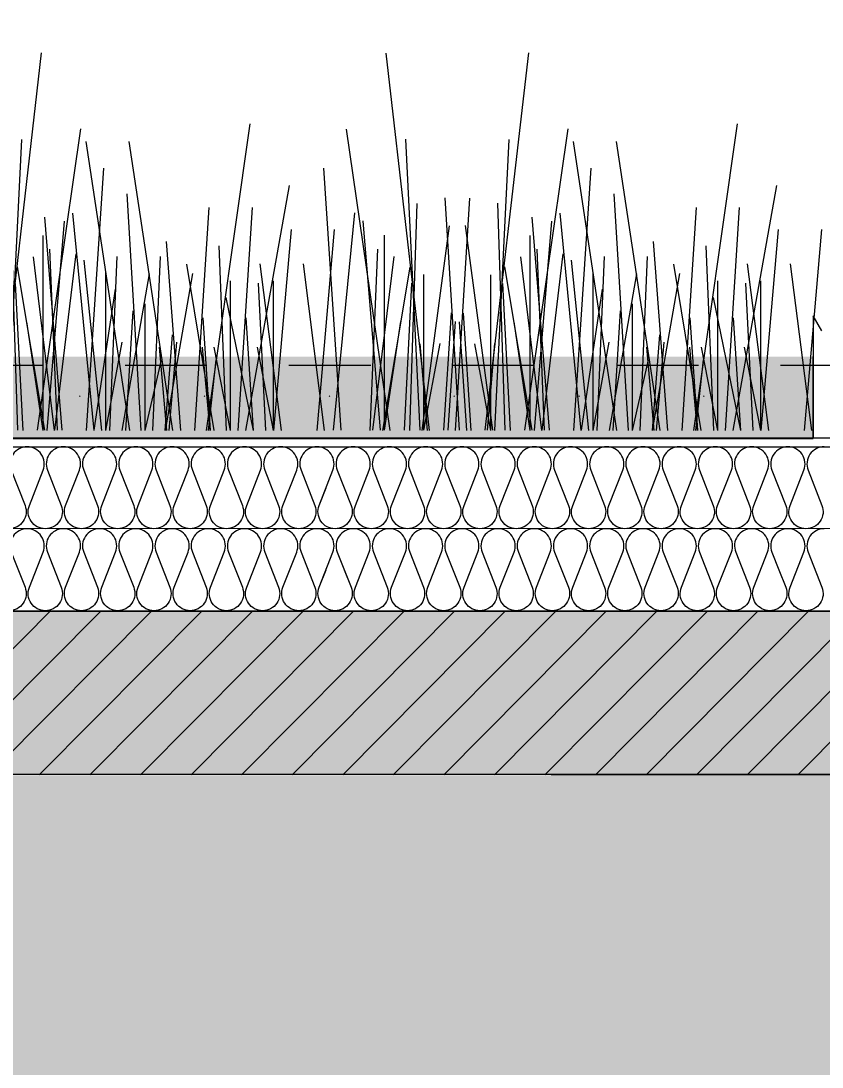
# Model space of a CAD drawing. Header units: metres. Extents: x 1838950 to 1842843, y 5171318 to 5174224.
# Drawn here: x 1840983.879 to 1840984.857, y 5171431.525 to 5171432.802 of the extents above; entities that cross this region are included whole.
import ezdxf

# ---------------------------------------------------------------- set-up
doc = ezdxf.new("R2010")
doc.units = ezdxf.units.M
doc.header["$LTSCALE"] = 0.0254
doc.header["$PDMODE"] = 1
doc.header["$PDSIZE"] = -2
doc.linetypes.add('CACHE', pattern=[0.375, 0.25, -0.125])
doc.layers.get('0').update_dxf_attribs({"lineweight": 18})
doc.layers.get('DEFPOINTS').update_dxf_attribs({"lineweight": 18})
doc.layers.add('01_hach', color=1, linetype='CACHE', lineweight=18, true_color=0xff0000)
for name, color, linetype, lineweight in [('01_murs_coup', 7, 'Continuous', 18), ('B BATI-GO-coupÈ_Hatch', 7, 'Continuous', 5), ('B BATI-GO-coupé', 7, 'Continuous', 35), ('B BATI-isolation', 7, 'Continuous', 5), ('B GÈnÈral_Hatch', 7, 'Continuous', 5), ('B Général', 7, 'Continuous', 5), ('C ANNOTATIONS-cotation', 7, 'Continuous', 5), ('Général', 7, 'Continuous', 5)]:
    doc.layers.add(name, color=color, linetype=linetype, lineweight=lineweight)
doc.styles.add('Arial', font='arial.ttf')
doc.dimstyles.new('100é', dxfattribs={"dimtxt": 302.065972222221, "dimasz": 0.0001240234375, "dimexe": 0, "dimexo": 2.499999999999999e-06, "dimgap": 1e-07, "dimtad": 1, "dimzin": 3, "dimtxsty": 'Arial', "dimblk": 'VW_FILLEDARROW-2', "dimblk1": 'VW_FILLEDARROW-2', "dimblk2": 'VW_FILLEDARROW-2', "dimcen": 0, "dimdle": 1e-06, "dimazin": 0, "dimtfac": 1, "dimtix": 1, "dimtmove": 0, "dimatfit": 0, "dimldrblk": 'VW_FILLEDARROW-2', "dimfxl": 1, "dimfrac": 2, "dimtolj": 1, "dimtzin": 3, "dimarcsym": 0})

# ---------------------------------------------------------------- blocks, each defined once
blk = doc.blocks.new('VW_FILLEDARROW-2')
at = {"linetype": 'Continuous', "lineweight": 0, "transparency": 16777216}
blk.add_hatch(color=0, dxfattribs=at).paths.add_polyline_path([(-1, 0.1227845609029044), (0, 0), (-1, -0.1227845609029047)])
at = {"color": 0, "lineweight": 20, "transparency": 16777216, "flags": 128}
blk.add_lwpolyline([(-1, 0.1227845609029044), (0, 0), (-1, -0.1227845609029047)], close=True, dxfattribs=at)
blk = doc.blocks.new('*D1680')
at = {"layer": 'C ANNOTATIONS-cotation', "color": 0, "linetype": 'Continuous', "lineweight": -2, "transparency": 16777216}
for p, q in [((1840983.780896238, 5171431.881215638), (1840982.320898739, 5171431.881215638)), ((1840982.320898739, 5171431.85641095), (1840982.320898739, 5171429.226756651)), ((1840984.781478754, 5171429.201951964), (1840982.320898739, 5171429.201951964))]:
    blk.add_line(p, q, dxfattribs=at)
at = {"layer": 'DEFPOINTS', "color": 0, "linetype": 'Continuous', "transparency": 16777216}
for p in [(1840983.780898738, 5171431.881215638), (1840982.320898739, 5171429.201951964), (1840984.781481253, 5171429.201951964)]:
    blk.add_point(p, dxfattribs=at)
at = {"layer": 'C ANNOTATIONS-cotation', "color": 0, "linetype": 'Continuous', "lineweight": -2, "transparency": 16777216, "xscale": 0.0248046875, "yscale": 0.0248046875, "zscale": 0.0248046875}
for p, rotation in [((1840982.320898739, 5171431.881215638), 90), ((1840982.320898739, 5171429.201951964), 270)]:
    blk.add_blockref('VW_FILLEDARROW-2', p, dxfattribs=dict(at, rotation=rotation))
at = {"layer": 'C ANNOTATIONS-cotation', "color": 0, "linetype": 'Continuous', "lineweight": 5, "transparency": 16777216, "insert": (1840982.254542531, 5171430.5415838), "char_height": 0.09377775410353535, "attachment_point": 5, "rotation": 90, "style": 'Arial'}
blk.add_mtext('\\A1;2,68', dxfattribs=at)
blk = doc.blocks.new('Groupe-878-1-4')
at = {"layer": 'B Général', "color": 7, "linetype": 'Continuous', "lineweight": 5, "flags": 128}
for points in [[(79.95230685170199, -59.7736759912367), (79.96071739509617, -59.79514127022149, -0.5283351923637228), (79.941250970936, -59.8236759912367, -0.5283351923637228), (79.92178454677583, -59.79514127022149), (79.93860563356421, -59.75221071225189, 0.5283351923630706), (79.91913920940407, -59.7236759912367, 0.5283351923633967), (79.89967278524391, -59.75221071225189), (79.91649387203225, -59.7951412702215, -0.5283351923633967), (79.89702744787209, -59.8236759912367, -0.5283351923637004), (79.87756102371193, -59.7951412702215), (79.89438211050029, -59.75221071225189, 0.5283351923637004), (79.87491568634013, -59.7236759912367, 0.5283351923633967), (79.85544926217997, -59.75221071225189), (79.87227034896831, -59.7951412702215, -0.5283351923633967), (79.85280392480816, -59.8236759912367, -0.5283351923637004), (79.833337500648, -59.7951412702215), (79.85015858743635, -59.75221071225189, 0.5283351923637004), (79.8306921632762, -59.7236759912367, 0.5283351923633967), (79.81122573911604, -59.75221071225189), (79.82804682590438, -59.7951412702215, -0.5283351923633967), (79.80858040174422, -59.8236759912367, -0.5283351923637004), (79.78911397758407, -59.7951412702215), (79.80593506437242, -59.75221071225189, 0.5283351923637004), (79.78646864021226, -59.7236759912367, 0.5283351923633967), (79.7670022160521, -59.75221071225189), (79.78382330284045, -59.7951412702215, -0.5283351923633967), (79.76435687868029, -59.8236759912367, -0.5283351923630706), (79.74489045452015, -59.79514127022151), (79.76171154130853, -59.75221071225192, 0.5283351923637228), (79.74224511714836, -59.7236759912367, 0.5283351923633155), (79.72277869298819, -59.75221071225192), (79.73959977977655, -59.79514127022149, -0.5283351923637228), (79.72013335561638, -59.8236759912367, -0.5283351923637228), (79.70066693145621, -59.79514127022149), (79.7174880182446, -59.75221071225192, 0.5283351923637228), (79.69802159408442, -59.7236759912367, 0.5283351923633155), (79.67855516992425, -59.75221071225192), (79.69537625671262, -59.79514127022149, -0.5283351923637228), (79.67590983255245, -59.8236759912367, -0.5283351923637228), (79.65644340839228, -59.79514127022149), (79.67326449518066, -59.75221071225192, 0.5283351923637228), (79.65379807102049, -59.7236759912367, 0.5283351923633155), (79.63433164686032, -59.75221071225192), (79.65115273364869, -59.79514127022149, -0.5283351923637228), (79.63168630948852, -59.8236759912367, -0.5283351923637228), (79.61221988532834, -59.79514127022149), (79.62904097211673, -59.75221071225192, 0.5283351923637228), (79.60957454795656, -59.7236759912367, 0.5283351923633155), (79.59010812379638, -59.75221071225192), (79.60692921058475, -59.79514127022151, -0.5283351923629669), (79.58746278642461, -59.8236759912367, -0.5283351923637004), (79.56799636226445, -59.7951412702215), (79.5848174490528, -59.75221071225189, 0.5283351923637004), (79.56535102489265, -59.7236759912367, 0.5283351923633967), (79.54588460073249, -59.75221071225189), (79.56270568752083, -59.7951412702215, -0.5283351923633967), (79.54323926336068, -59.8236759912367, -0.5283351923637004)], [(80.4829891284692, -59.7736759912367), (80.49139967186339, -59.79514127022149, -0.5283351923637228), (80.47193324770322, -59.8236759912367, -0.5283351923637228), (80.45246682354305, -59.79514127022149), (80.46928791033142, -59.75221071225189, 0.5283351923630706), (80.44982148617127, -59.7236759912367, 0.5283351923633967), (80.43035506201112, -59.75221071225189), (80.44717614879947, -59.7951412702215, -0.5283351923633967), (80.42770972463931, -59.8236759912367, -0.5283351923637004), (80.40824330047916, -59.7951412702215), (80.4250643872675, -59.75221071225189, 0.5283351923637004), (80.40559796310734, -59.7236759912367, 0.5283351923633967), (80.38613153894718, -59.75221071225189), (80.40295262573554, -59.7951412702215, -0.5283351923633967), (80.38348620157538, -59.8236759912367, -0.5283351923637004), (80.36401977741522, -59.7951412702215), (80.38084086420356, -59.75221071225189, 0.5283351923637004), (80.3613744400434, -59.7236759912367, 0.5283351923633967), (80.34190801588325, -59.75221071225189), (80.3587291026716, -59.7951412702215, -0.5283351923633967), (80.33926267851145, -59.8236759912367, -0.5283351923637004), (80.31979625435129, -59.7951412702215), (80.33661734113963, -59.75221071225189, 0.5283351923637004), (80.31715091697947, -59.7236759912367, 0.5283351923633967), (80.29768449281931, -59.75221071225189), (80.31450557960767, -59.7951412702215, -0.5283351923633967), (80.29503915544751, -59.8236759912367, -0.5283351923630706), (80.27557273128737, -59.79514127022151), (80.29239381807574, -59.75221071225192, 0.5283351923637228), (80.27292739391557, -59.7236759912367, 0.5283351923633155), (80.2534609697554, -59.75221071225192), (80.27028205654378, -59.79514127022149, -0.5283351923637228), (80.2508156323836, -59.8236759912367, -0.5283351923637228), (80.23134920822343, -59.79514127022149), (80.2481702950118, -59.75221071225192, 0.5283351923637228), (80.22870387085163, -59.7236759912367, 0.5283351923633155), (80.20923744669146, -59.75221071225192), (80.22605853347984, -59.79514127022149, -0.5283351923637228), (80.20659210931967, -59.8236759912367, -0.5283351923637228), (80.1871256851595, -59.79514127022149), (80.20394677194787, -59.75221071225192, 0.5283351923637228), (80.1844803477877, -59.7236759912367, 0.5283351923633155), (80.16501392362753, -59.75221071225192), (80.18183501041591, -59.79514127022149, -0.5283351923637228), (80.16236858625574, -59.8236759912367, -0.5283351923637228), (80.14290216209557, -59.79514127022149), (80.15972324888394, -59.75221071225192, 0.5283351923637228), (80.14025682472376, -59.7236759912367, 0.5283351923633155), (80.12079040056359, -59.75221071225192), (80.13761148735198, -59.79514127022151, -0.5283351923629669), (80.11814506319183, -59.8236759912367, -0.5283351923637004), (80.09867863903168, -59.7951412702215), (80.11549972582002, -59.75221071225189, 0.5283351923637004), (80.09603330165986, -59.7236759912367, 0.5283351923633967), (80.0765668774997, -59.75221071225189), (80.09338796428806, -59.7951412702215, -0.5283351923633967), (80.0739215401279, -59.8236759912367, -0.5283351923637004), (80.05445511596774, -59.7951412702215), (80.07127620275608, -59.75221071225189, 0.5283351923637004), (80.05180977859592, -59.7236759912367, 0.5283351923633967), (80.03234335443577, -59.75221071225189), (80.04916444122412, -59.7951412702215, -0.5283351923633967), (80.02969801706396, -59.8236759912367, -0.5283351923637004), (80.0102315929038, -59.7951412702215), (80.02705267969215, -59.75221071225189, 0.5283351923637004), (80.00758625553199, -59.7236759912367, 0.5283351923633967), (79.98811983137183, -59.75221071225189), (80.00494091816019, -59.7951412702215, -0.5283351923633967), (79.98547449400003, -59.8236759912367, -0.5283351923637004), (79.96600806983987, -59.7951412702215), (79.98282915662821, -59.75221071225189, 0.5283351923637004), (79.96336273246806, -59.7236759912367, 0.5283351923633967), (79.9438963083079, -59.75221071225189), (79.96071739509624, -59.7951412702215, -0.5283351923633967), (79.9412509709361, -59.8236759912367, -0.5283351923630706), (79.92178454677595, -59.79514127022151), (79.93019509017013, -59.7736759912367)], [(80.53826853229911, -59.7236759912367, 0.5283351923633155), (80.51880210813894, -59.75221071225192), (80.53562319492733, -59.79514127022149, -0.5283351923637228), (80.51615677076715, -59.8236759912367, -0.5283351923637228), (80.49669034660698, -59.79514127022149), (80.51351143339535, -59.75221071225192, 0.5283351923637228), (80.49404500923518, -59.7236759912367, 0.5283351923633155), (80.47457858507501, -59.75221071225192), (80.4829891284692, -59.7736759912367)], [(79.95230685170199, -59.87367599123669), (79.96071739509617, -59.89514127022149, -0.5283351923637228), (79.941250970936, -59.9236759912367, -0.5283351923637228), (79.92178454677583, -59.89514127022149), (79.93860563356421, -59.8522107122519, 0.5283351923630706), (79.91913920940407, -59.8236759912367, 0.5283351923633967), (79.89967278524391, -59.8522107122519), (79.91649387203225, -59.8951412702215, -0.5283351923633967), (79.89702744787209, -59.9236759912367, -0.5283351923637004), (79.87756102371193, -59.8951412702215), (79.89438211050029, -59.8522107122519, 0.5283351923637004), (79.87491568634013, -59.8236759912367, 0.5283351923633967), (79.85544926217997, -59.8522107122519), (79.87227034896831, -59.8951412702215, -0.5283351923633967), (79.85280392480816, -59.9236759912367, -0.5283351923637004), (79.833337500648, -59.8951412702215), (79.85015858743635, -59.8522107122519, 0.5283351923637004), (79.8306921632762, -59.8236759912367, 0.5283351923633967), (79.81122573911604, -59.8522107122519), (79.82804682590438, -59.8951412702215, -0.5283351923633967), (79.80858040174422, -59.9236759912367, -0.5283351923637004), (79.78911397758407, -59.8951412702215), (79.80593506437242, -59.8522107122519, 0.5283351923637004), (79.78646864021226, -59.8236759912367, 0.5283351923633967), (79.7670022160521, -59.8522107122519), (79.78382330284045, -59.8951412702215, -0.5283351923633967), (79.76435687868029, -59.9236759912367, -0.5283351923630706), (79.74489045452015, -59.89514127022151), (79.76171154130853, -59.85221071225192, 0.5283351923637228), (79.74224511714836, -59.8236759912367, 0.5283351923633155), (79.72277869298819, -59.85221071225192), (79.73959977977655, -59.89514127022149, -0.5283351923637228), (79.72013335561638, -59.9236759912367, -0.5283351923637228), (79.70066693145621, -59.89514127022149), (79.7174880182446, -59.85221071225192, 0.5283351923637228), (79.69802159408442, -59.8236759912367, 0.5283351923633155), (79.67855516992425, -59.85221071225192), (79.69537625671262, -59.89514127022149, -0.5283351923637228), (79.67590983255245, -59.9236759912367, -0.5283351923637228), (79.65644340839228, -59.89514127022149), (79.67326449518066, -59.85221071225192, 0.5283351923637228), (79.65379807102049, -59.8236759912367, 0.5283351923633155), (79.63433164686032, -59.85221071225192), (79.65115273364869, -59.89514127022149, -0.5283351923637228), (79.63168630948852, -59.9236759912367, -0.5283351923637228), (79.61221988532834, -59.89514127022149), (79.62904097211673, -59.85221071225192, 0.5283351923637228), (79.60957454795656, -59.8236759912367, 0.5283351923633155), (79.59010812379638, -59.85221071225192), (79.60692921058475, -59.89514127022151, -0.5283351923629669), (79.58746278642461, -59.9236759912367, -0.5283351923637004), (79.56799636226445, -59.8951412702215), (79.5848174490528, -59.8522107122519, 0.5283351923637004), (79.56535102489265, -59.8236759912367, 0.5283351923633967), (79.54588460073249, -59.8522107122519), (79.56270568752083, -59.8951412702215, -0.5283351923633967), (79.54323926336068, -59.9236759912367, -0.5283351923637004)], [(80.4829891284692, -59.87367599123669), (80.49139967186339, -59.89514127022149, -0.5283351923637228), (80.47193324770322, -59.9236759912367, -0.5283351923637228), (80.45246682354305, -59.89514127022149), (80.46928791033142, -59.8522107122519, 0.5283351923630706), (80.44982148617127, -59.8236759912367, 0.5283351923633967), (80.43035506201112, -59.8522107122519), (80.44717614879947, -59.8951412702215, -0.5283351923633967), (80.42770972463931, -59.9236759912367, -0.5283351923637004), (80.40824330047916, -59.8951412702215), (80.4250643872675, -59.8522107122519, 0.5283351923637004), (80.40559796310734, -59.8236759912367, 0.5283351923633967), (80.38613153894718, -59.8522107122519), (80.40295262573554, -59.8951412702215, -0.5283351923633967), (80.38348620157538, -59.9236759912367, -0.5283351923637004), (80.36401977741522, -59.8951412702215), (80.38084086420356, -59.8522107122519, 0.5283351923637004), (80.3613744400434, -59.8236759912367, 0.5283351923633967), (80.34190801588325, -59.8522107122519), (80.3587291026716, -59.8951412702215, -0.5283351923633967), (80.33926267851145, -59.9236759912367, -0.5283351923637004), (80.31979625435129, -59.8951412702215), (80.33661734113963, -59.8522107122519, 0.5283351923637004), (80.31715091697947, -59.8236759912367, 0.5283351923633967), (80.29768449281931, -59.8522107122519), (80.31450557960767, -59.8951412702215, -0.5283351923633967), (80.29503915544751, -59.9236759912367, -0.5283351923630706), (80.27557273128737, -59.89514127022151), (80.29239381807574, -59.85221071225192, 0.5283351923637228), (80.27292739391557, -59.8236759912367, 0.5283351923633155), (80.2534609697554, -59.85221071225192), (80.27028205654378, -59.89514127022149, -0.5283351923637228), (80.2508156323836, -59.9236759912367, -0.5283351923637228), (80.23134920822343, -59.89514127022149), (80.2481702950118, -59.85221071225192, 0.5283351923637228), (80.22870387085163, -59.8236759912367, 0.5283351923633155), (80.20923744669146, -59.85221071225192), (80.22605853347984, -59.89514127022149, -0.5283351923637228), (80.20659210931967, -59.9236759912367, -0.5283351923637228), (80.1871256851595, -59.89514127022149), (80.20394677194787, -59.85221071225192, 0.5283351923637228), (80.1844803477877, -59.8236759912367, 0.5283351923633155), (80.16501392362753, -59.85221071225192), (80.18183501041591, -59.89514127022149, -0.5283351923637228), (80.16236858625574, -59.9236759912367, -0.5283351923637228), (80.14290216209557, -59.89514127022149), (80.15972324888394, -59.85221071225192, 0.5283351923637228), (80.14025682472376, -59.8236759912367, 0.5283351923633155), (80.12079040056359, -59.85221071225192), (80.13761148735198, -59.89514127022151, -0.5283351923629669), (80.11814506319183, -59.9236759912367, -0.5283351923637004), (80.09867863903168, -59.8951412702215), (80.11549972582002, -59.8522107122519, 0.5283351923637004), (80.09603330165986, -59.8236759912367, 0.5283351923633967), (80.0765668774997, -59.8522107122519), (80.09338796428806, -59.8951412702215, -0.5283351923633967), (80.0739215401279, -59.9236759912367, -0.5283351923637004), (80.05445511596774, -59.8951412702215), (80.07127620275608, -59.8522107122519, 0.5283351923637004), (80.05180977859592, -59.8236759912367, 0.5283351923633967), (80.03234335443577, -59.8522107122519), (80.04916444122412, -59.8951412702215, -0.5283351923633967), (80.02969801706396, -59.9236759912367, -0.5283351923637004), (80.0102315929038, -59.8951412702215), (80.02705267969215, -59.8522107122519, 0.5283351923637004), (80.00758625553199, -59.8236759912367, 0.5283351923633967), (79.98811983137183, -59.8522107122519), (80.00494091816019, -59.8951412702215, -0.5283351923633967), (79.98547449400003, -59.9236759912367, -0.5283351923637004), (79.96600806983987, -59.8951412702215), (79.98282915662821, -59.8522107122519, 0.5283351923637004), (79.96336273246806, -59.8236759912367, 0.5283351923633967), (79.9438963083079, -59.8522107122519), (79.96071739509624, -59.8951412702215, -0.5283351923633967), (79.9412509709361, -59.9236759912367, -0.5283351923630706), (79.92178454677595, -59.89514127022151), (79.93019509017013, -59.87367599123669)], [(80.53826853229911, -59.8236759912367, 0.5283351923633155), (80.51880210813894, -59.85221071225192), (80.53562319492733, -59.89514127022149, -0.5283351923637228), (80.51615677076715, -59.9236759912367, -0.5283351923637228), (80.49669034660698, -59.89514127022149), (80.51351143339535, -59.85221071225192, 0.5283351923637228), (80.49404500923518, -59.8236759912367, 0.5283351923633155), (80.47457858507501, -59.85221071225192), (80.4829891284692, -59.87367599123669)]]:
    blk.add_lwpolyline(points, format="xyb", dxfattribs=at)
blk = doc.blocks.new('Groupe-879-1-4')
at = {"layer": 'B Général', "lineweight": 5}
for p, q in [((79.41366129619678, -59.70384460157095), (79.36048746935852, -59.33615760781375)), ((79.4933717520672, -59.7038184898415), (79.51080628531534, -59.42024412133961)), ((79.58978344643648, -59.70378690692419), (79.61101627259687, -59.44825654601775)), ((79.3893685857396, -59.70385255937043), (79.39845818165244, -59.48260370649674)), ((79.5988932128968, -59.70378392271776), (79.57306288976295, -59.49189492619232)), ((79.40455152973647, -59.70384758577732), (79.4379358248034, -59.50440374795181)), ((79.5366431426383, -59.70380431480243), (79.5366258128822, -59.51371983593118)), ((79.5123504321159, -59.70381227270575), (79.50322759749062, -59.56047286294025)), ((79.45921012816972, -59.70382968057724), (79.45009070267973, -59.59788393885307)), ((79.5366431426383, -59.70380431480243), (79.51689565616843, -59.59786205466519))]:
    blk.add_line(p, q, dxfattribs=at)
blk = doc.blocks.new('Groupe-880-1-4')
at = {"layer": 'B Général', "lineweight": 5}
for p, q in [((79.46173780379034, -59.70382885250994), (79.40855552325918, -59.24341366035171)), ((79.54144825961065, -59.70380274061809), (79.55887627343377, -59.3487176429005)), ((79.63785995403008, -59.70377115786312), (79.65908690541094, -59.38380255732205)), ((79.43744509333328, -59.70383681030947), (79.44652960265469, -59.42679387194829)), ((79.64696972037505, -59.70376817359813), (79.62113452572405, -59.43844258820996)), ((79.45262803733009, -59.70383183671636), (79.48600774722232, -59.45409473864609)), ((79.5847196500839, -59.70378856573466), (79.58469795031007, -59.46576832335398)), ((79.5604269398576, -59.70379652365155), (79.55130080956445, -59.52430883318689)), ((79.5072866356479, -59.70381393145755), (79.49816477429276, -59.57114989535054)), ((79.5847196500839, -59.70378856573466), (79.56496972796208, -59.5711280111176))]:
    blk.add_line(p, q, dxfattribs=at)
blk = doc.blocks.new('Groupe-881-1-4')
at = {"layer": 'B Général', "lineweight": 5}
for p, q in [((79.69049978999762, -59.70375391397122), (79.63732732588949, -59.35101425360792)), ((79.7702102459659, -59.70372780208613), (79.78764583006621, -59.43168061448718)), ((79.86662194030261, -59.70369621922067), (79.8878557134654, -59.45855298837411)), ((79.66620707977135, -59.7037618718881), (79.67529749542727, -59.49150675340029)), ((79.87573170658221, -59.70369323505941), (79.84990216897565, -59.50041795606169)), ((79.68139002360255, -59.7037568980738), (79.7147750575935, -59.51242008849789)), ((79.81348163620834, -59.70371362708535), (79.81346501139106, -59.52135615972281)), ((79.78918892598199, -59.70372158500229), (79.78006662263137, -59.56620910196259)), ((79.7360486220358, -59.70373899287372), (79.72692958899707, -59.60210010992576)), ((79.81348163620834, -59.70371362708535), (79.79373454271649, -59.60207822585528))]:
    blk.add_line(p, q, dxfattribs=at)
blk = doc.blocks.new('Groupe-882-1-4')
at = {"layer": 'B Général', "lineweight": 5}
for p, q in [((79.69049978999762, -59.70375391397122), (79.63732732588949, -59.35101425360792)), ((79.7702102459659, -59.70372780208613), (79.78764583006621, -59.43168061448718)), ((79.86662194030261, -59.70369621922067), (79.8878557134654, -59.45855298837411)), ((79.66620707977135, -59.7037618718881), (79.67529749542727, -59.49150675340029)), ((79.87573170658221, -59.70369323505941), (79.84990216897565, -59.50041795606169)), ((79.68139002360255, -59.7037568980738), (79.7147750575935, -59.51242008849789)), ((79.81348163620834, -59.70371362708535), (79.81346501139106, -59.52135615972281)), ((79.78918892598199, -59.70372158500229), (79.78006662263137, -59.56620910196259)), ((79.7360486220358, -59.70373899287372), (79.72692958899707, -59.60210010992576)), ((79.81348163620834, -59.70371362708535), (79.79373454271649, -59.60207822585528))]:
    blk.add_line(p, q, dxfattribs=at)
blk = doc.blocks.new('Groupe-883-1-4')
at = {"layer": 'B Général', "lineweight": 5}
for p, q in [((79.7431396260304, -59.70373666997553), (79.6899671620377, -59.35099700967091)), ((79.8228500819334, -59.70371055819417), (79.84028566603371, -59.43166337059522)), ((79.91926177627008, -59.70367897532871), (79.9404955493175, -59.45853574442349)), ((79.71884691550801, -59.7037446278788), (79.72793733146007, -59.49148950940455)), ((79.92837154258234, -59.70367599111554), (79.90254200494313, -59.50040071216974)), ((79.7340298594547, -59.70373965412317), (79.76741489359367, -59.51240284455402)), ((79.86612147217579, -59.70369638319345), (79.86610484709517, -59.52133891576543)), ((79.84182876183404, -59.70370434105166), (79.8327064584835, -59.56619185801191)), ((79.78868845785526, -59.70372174897502), (79.77956942496458, -59.60208286603386)), ((79.86612147217579, -59.70369638319345), (79.84637437871672, -59.6020609819114))]:
    blk.add_line(p, q, dxfattribs=at)
blk = doc.blocks.new('Groupe-884-1-4')
at = {"layer": 'B Général'}
for name in ['Groupe-880-1-4', 'Groupe-879-1-4', 'Groupe-881-1-4', 'Groupe-882-1-4', 'Groupe-883-1-4']:
    blk.add_blockref(name, (0, 0), dxfattribs=at)
blk = doc.blocks.new('Groupe-885-1-4')
at = {"layer": 'B Général'}
blk.add_blockref('Groupe-884-1-4', (0, 0), dxfattribs=at)
blk = doc.blocks.new('Groupe-886-1-4')
at = {"layer": 'B Général'}
blk.add_blockref('Groupe-885-1-4', (0, 0), dxfattribs=at)
blk = doc.blocks.new('Groupe-887-1-4')
at = {"layer": 'B Général', "lineweight": 5}
for p, q in [((79.57789061090182, -59.70356159603354), (79.6310644376573, -59.33587460238687)), ((79.4981801548507, -59.70353548425905), (79.48074562166785, -59.41996111586087)), ((79.40176846069475, -59.7035039014387), (79.38053563441895, -59.44797354059093)), ((79.60218332116072, -59.70356955400234), (79.59309372533077, -59.48232070101806)), ((79.3926586943498, -59.7035009171736), (79.41848901722015, -59.49161192071359)), ((79.45490876460832, -59.70352130925827), (79.45492609413358, -59.51343683050436)), ((79.58700037736213, -59.70356458023997), (79.55361608241061, -59.50412074235585)), ((79.47920147498272, -59.7035292671684), (79.4883243095252, -59.56018985751344)), ((79.45490876460832, -59.70352130925827), (79.47465625096281, -59.59757904917971)), ((79.53234177878086, -59.7035466750467), (79.54146120445145, -59.59760093336759))]:
    blk.add_line(p, q, dxfattribs=at)
blk = doc.blocks.new('Groupe-888-1-4')
at = {"layer": 'B Général', "lineweight": 5}
for p, q in [((79.52981410334075, -59.70354584702445), (79.58299638372398, -59.24313065487298)), ((79.45010364740517, -59.70351973519128), (79.43267563358205, -59.34843463747364)), ((79.35369195306842, -59.70348815232582), (79.33246500172024, -59.38351955183656)), ((79.34458218664076, -59.70348516817126), (79.37041738137458, -59.43815958267261)), ((79.55410681368251, -59.70355380488266), (79.54502230447653, -59.42651086646275)), ((79.53892386980117, -59.70354883123088), (79.5055441599089, -59.45381173316061)), ((79.4068322569821, -59.70350556014539), (79.4068539567559, -59.46548531776466)), ((79.43112496742164, -59.70351351815925), (79.44025109753409, -59.52402582764949)), ((79.4068322569821, -59.70350556014539), (79.42658217916912, -59.57084500563212)), ((79.48426527133526, -59.70353092597882), (79.49338713265774, -59.57086688981994))]:
    blk.add_line(p, q, dxfattribs=at)
blk = doc.blocks.new('Groupe-889-1-4')
at = {"layer": 'B Général', "lineweight": 5}
for p, q in [((79.83245515685924, -59.70364498713505), (79.88562269523874, -59.4049339097898)), ((79.75274470095627, -59.7036188753538), (79.73530531818012, -59.47323779836882)), ((79.65633300661956, -59.70358729248834), (79.63509581037745, -59.4959893481429)), ((79.85674786716834, -59.70365294494145), (79.8476544873945, -59.52390655023189)), ((79.64722324015925, -59.70358430828192), (79.6730499393954, -59.53144414492856)), ((79.70947331053316, -59.70360470030797), (79.70948738935945, -59.54917726308011)), ((79.84156492320419, -59.70364797140021), (79.80817721744214, -59.54161480004105)), ((79.73376602090755, -59.70361265821804), (79.74288640400879, -59.58716216520776)), ((79.70947331053316, -59.70360470030797), (79.7292189847907, -59.61753685682218)), ((79.78690632485372, -59.70363006608948), (79.79602393827939, -59.61755874101006))]:
    blk.add_line(p, q, dxfattribs=at)
blk = doc.blocks.new('Groupe-890-1-4')
at = {"layer": 'B Général', "lineweight": 5}
for p, q in [((79.78437864941364, -59.70362923806728), (79.83755305553393, -59.32958440308043)), ((79.70466819318194, -59.70360312624768), (79.68723410683911, -59.41512567695437)), ((79.60825649876253, -59.70357154349276), (79.58702407558589, -59.44362302170028)), ((79.59914673241758, -59.70356855922778), (79.62497738957553, -59.48801572194739)), ((79.80867135945928, -59.70363719593911), (79.79958211244207, -59.47856286222467)), ((79.79348841557791, -59.70363222228727), (79.7601044351073, -59.50074006373182)), ((79.66139680293948, -59.70358895124696), (79.66141443207441, -59.51021779190746)), ((79.68568951331387, -59.70359690915703), (79.69481257371905, -59.55777901910411)), ((79.66139680293948, -59.70358895124696), (79.68114445610036, -59.59581477082704)), ((79.73882981714466, -59.70361431708719), (79.74794940976967, -59.59583665505998))]:
    blk.add_line(p, q, dxfattribs=at)
blk = doc.blocks.new('Groupe-891-1-4')
at = {"layer": 'B Général'}
for name in ['Groupe-888-1-4', 'Groupe-887-1-4', 'Groupe-890-1-4', 'Groupe-889-1-4']:
    blk.add_blockref(name, (0, 0), dxfattribs=at)
blk = doc.blocks.new('Groupe-892-1-4')
at = {"layer": 'B Général'}
blk.add_blockref('Groupe-891-1-4', (0, 0), dxfattribs=at)
blk = doc.blocks.new('Groupe-893-1-4')
at = {"layer": 'B Général'}
for name in ['Groupe-892-1-4', 'Groupe-886-1-4']:
    blk.add_blockref(name, (0, 0), dxfattribs=at)
blk = doc.blocks.new('Groupe-954-1-4')
at = {"layer": 'B Général', "lineweight": 5}
for p, q in [((80.0085307184291, -59.70384460156836), (79.95535689159084, -59.33615760781115)), ((80.08824117429953, -59.70381848983892), (80.10567570754766, -59.42024412133702)), ((80.1846528686688, -59.70378690692159), (80.20588569482919, -59.44825654601515)), ((79.98423800797192, -59.70385255936783), (79.99332760388477, -59.48260370649415)), ((80.19376263512912, -59.70378392271517), (80.16793231199527, -59.49189492618974)), ((79.99942095196879, -59.70384758577472), (80.03280524703572, -59.50440374794923)), ((80.13151256487062, -59.70380431479984), (80.13149523511453, -59.51371983592858)), ((80.10721985434822, -59.70381227270316), (80.09809701972294, -59.56047286293767)), ((80.05407955040204, -59.70382968057465), (80.04496012491207, -59.59788393885049)), ((80.13151256487062, -59.70380431479984), (80.11176507840075, -59.59786205466261))]:
    blk.add_line(p, q, dxfattribs=at)
blk = doc.blocks.new('Groupe-955-1-4')
at = {"layer": 'B Général', "lineweight": 5}
for p, q in [((80.05660722602266, -59.70382885250734), (80.00342494549152, -59.24341366034912)), ((80.13631768184298, -59.7038027406155), (80.15374569566609, -59.34871764289792)), ((80.2327293762624, -59.70377115786052), (80.25395632764328, -59.38380255731946)), ((80.03231451556562, -59.70383681030688), (80.04139902488701, -59.4267938719457)), ((80.24183914260738, -59.70376817359554), (80.21600394795637, -59.43844258820737)), ((80.04749745956241, -59.70383183671377), (80.08087716945464, -59.4540947386435)), ((80.17958907231622, -59.70378856573208), (80.1795673725424, -59.4657683233514)), ((80.15529636208993, -59.70379652364895), (80.14617023179677, -59.5243088331843)), ((80.10215605788024, -59.70381393145496), (80.09303419652508, -59.57114989534794)), ((80.17958907231622, -59.70378856573208), (80.1598391501944, -59.57112801111501))]:
    blk.add_line(p, q, dxfattribs=at)
blk = doc.blocks.new('Groupe-956-1-4')
at = {"layer": 'B Général', "lineweight": 5}
for p, q in [((80.28536921222994, -59.70375391396863), (80.23219674812182, -59.35101425360534)), ((80.36507966819822, -59.70372780208353), (80.38251525229853, -59.43168061448459)), ((80.46149136253493, -59.70369621921808), (80.48272513569772, -59.45855298837152)), ((80.26107650200368, -59.70376187188551), (80.27016691765961, -59.4915067533977)), ((80.47060112881454, -59.70369323505683), (80.44477159120797, -59.5004179560591)), ((80.27625944583488, -59.70375689807121), (80.30964447982583, -59.5124200884953)), ((80.40835105844066, -59.70371362708276), (80.40833443362338, -59.52135615972022)), ((80.38405834821431, -59.7037215849997), (80.37493604486369, -59.56620910196001)), ((80.33091804426813, -59.70373899287114), (80.32179901122939, -59.60210010992316)), ((80.40835105844066, -59.70371362708276), (80.38860396494883, -59.60207822585269))]:
    blk.add_line(p, q, dxfattribs=at)
blk = doc.blocks.new('Groupe-957-1-4')
at = {"layer": 'B Général', "lineweight": 5}
for p, q in [((80.28536921222994, -59.70375391396863), (80.23219674812182, -59.35101425360534)), ((80.36507966819822, -59.70372780208353), (80.38251525229853, -59.43168061448459)), ((80.46149136253493, -59.70369621921808), (80.48272513569772, -59.45855298837152)), ((80.26107650200368, -59.70376187188551), (80.27016691765961, -59.4915067533977)), ((80.47060112881454, -59.70369323505683), (80.44477159120797, -59.5004179560591)), ((80.27625944583488, -59.70375689807121), (80.30964447982583, -59.5124200884953)), ((80.40835105844066, -59.70371362708276), (80.40833443362338, -59.52135615972022)), ((80.38405834821431, -59.7037215849997), (80.37493604486369, -59.56620910196001)), ((80.33091804426813, -59.70373899287114), (80.32179901122939, -59.60210010992316)), ((80.40835105844066, -59.70371362708276), (80.38860396494883, -59.60207822585269))]:
    blk.add_line(p, q, dxfattribs=at)
blk = doc.blocks.new('Groupe-958-1-4')
at = {"layer": 'B Général', "lineweight": 5}
for p, q in [((80.33800904826273, -59.70373666997295), (80.28483658427002, -59.35099700966833)), ((80.41771950416573, -59.70371055819158), (80.43515508826604, -59.43166337059264)), ((80.51413119850241, -59.70367897532613), (80.53536497154984, -59.45853574442089)), ((80.31371633774033, -59.7037446278762), (80.32280675369239, -59.49148950940196)), ((80.52324096481468, -59.70367599111295), (80.49741142717545, -59.50040071216715)), ((80.32889928168701, -59.70373965412058), (80.36228431582599, -59.51240284455142)), ((80.46099089440811, -59.70369638319087), (80.46097426932751, -59.52133891576284)), ((80.43669818406636, -59.70370434104908), (80.42757588071582, -59.56619185800932)), ((80.38355788008758, -59.70372174897243), (80.3744388471969, -59.60208286603127)), ((80.46099089440811, -59.70369638319087), (80.44124380094904, -59.60206098190881))]:
    blk.add_line(p, q, dxfattribs=at)
blk = doc.blocks.new('Groupe-959-1-4')
at = {"layer": 'B Général'}
for name in ['Groupe-955-1-4', 'Groupe-954-1-4', 'Groupe-956-1-4', 'Groupe-957-1-4', 'Groupe-958-1-4']:
    blk.add_blockref(name, (0, 0), dxfattribs=at)
blk = doc.blocks.new('Groupe-960-1-4')
at = {"layer": 'B Général'}
blk.add_blockref('Groupe-959-1-4', (0, 0), dxfattribs=at)
blk = doc.blocks.new('Groupe-961-1-4')
at = {"layer": 'B Général'}
blk.add_blockref('Groupe-960-1-4', (0, 0), dxfattribs=at)
blk = doc.blocks.new('Groupe-962-1-4')
at = {"layer": 'B Général', "lineweight": 5}
for p, q in [((80.17276003313414, -59.70356159603095), (80.22593385988962, -59.33587460238428)), ((80.09304957708304, -59.70353548425646), (80.07561504390019, -59.41996111585829)), ((79.99663788292709, -59.70350390143611), (79.97540505665127, -59.44797354058834)), ((80.19705274339306, -59.70356955399976), (80.18796314756311, -59.48232070101547)), ((79.98752811658214, -59.70350091717101), (80.01335843945247, -59.491611920711)), ((80.04977818684064, -59.70352130925568), (80.0497955163659, -59.51343683050177)), ((80.18186979959445, -59.70356458023738), (80.14848550464295, -59.50412074235326)), ((80.07407089721505, -59.70352926716581), (80.08319373175752, -59.56018985751085)), ((80.04977818684064, -59.70352130925568), (80.06952567319514, -59.59757904917712)), ((80.12721120101318, -59.70354667504411), (80.13633062668377, -59.597600933365))]:
    blk.add_line(p, q, dxfattribs=at)
blk = doc.blocks.new('Groupe-963-1-4')
at = {"layer": 'B Général', "lineweight": 5}
for p, q in [((80.12468352557309, -59.70354584702186), (80.1778658059563, -59.24313065487038)), ((80.04497306963749, -59.70351973518869), (80.02754505581437, -59.34843463747104)), ((79.94856137530076, -59.70348815232323), (79.92733442395256, -59.38351955183398)), ((79.93945160887309, -59.70348516816867), (79.9652868036069, -59.43815958267002)), ((80.14897623591483, -59.70355380488007), (80.13989172670885, -59.42651086646016)), ((80.13379329203349, -59.70354883122828), (80.10041358214121, -59.45381173315801)), ((80.00170167921443, -59.7035055601428), (80.00172337898822, -59.46548531776207)), ((80.02599438965396, -59.70351351815666), (80.03512051976641, -59.52402582764689)), ((80.00170167921443, -59.7035055601428), (80.02145160140144, -59.57084500562953)), ((80.07913469356758, -59.70353092597623), (80.08825655489008, -59.57086688981735))]:
    blk.add_line(p, q, dxfattribs=at)
blk = doc.blocks.new('Groupe-964-1-4')
at = {"layer": 'B Général', "lineweight": 5}
for p, q in [((80.42732457909156, -59.70364498713246), (80.48049211747106, -59.40493390978722)), ((80.3476141231886, -59.70361887535121), (80.33017474041245, -59.47323779836623)), ((80.25120242885188, -59.70358729248576), (80.22996523260977, -59.49598934814031)), ((80.45161728940066, -59.70365294493886), (80.44252390962681, -59.52390655022929)), ((80.24209266239157, -59.70358430827933), (80.26791936162772, -59.53144414492598)), ((80.30434273276548, -59.70360470030538), (80.30435681159177, -59.54917726307752)), ((80.43643434543651, -59.70364797139761), (80.40304663967446, -59.54161480003846)), ((80.32863544313987, -59.70361265821546), (80.33775582624111, -59.58716216520517)), ((80.30434273276548, -59.70360470030538), (80.32408840702303, -59.61753685681958)), ((80.38177574708604, -59.70363006608689), (80.39089336051173, -59.61755874100746))]:
    blk.add_line(p, q, dxfattribs=at)
blk = doc.blocks.new('Groupe-965-1-4')
at = {"layer": 'B Général', "lineweight": 5}
for p, q in [((80.37924807164597, -59.70362923806469), (80.43242247776627, -59.32958440307784)), ((80.29953761541427, -59.70360312624508), (80.28210352907143, -59.41512567695178)), ((80.20312592099485, -59.70357154349016), (80.18189349781821, -59.44362302169768)), ((80.1940161546499, -59.70356855922518), (80.21984681180786, -59.4880157219448)), ((80.40354078169162, -59.70363719593652), (80.39445153467439, -59.47856286222208)), ((80.38835783781023, -59.70363222228468), (80.35497385733962, -59.50074006372923)), ((80.2562662251718, -59.70358895124437), (80.25628385430673, -59.51021779190487)), ((80.2805589355462, -59.70359690915444), (80.28968199595137, -59.55777901910152)), ((80.2562662251718, -59.70358895124437), (80.27601387833269, -59.59581477082445)), ((80.333699239377, -59.70361431708461), (80.342818832002, -59.59583665505738))]:
    blk.add_line(p, q, dxfattribs=at)
blk = doc.blocks.new('Groupe-966-1-4')
at = {"layer": 'B Général'}
for name in ['Groupe-963-1-4', 'Groupe-962-1-4', 'Groupe-965-1-4', 'Groupe-964-1-4']:
    blk.add_blockref(name, (0, 0), dxfattribs=at)
blk = doc.blocks.new('Groupe-967-1-4')
at = {"layer": 'B Général'}
blk.add_blockref('Groupe-966-1-4', (0, 0), dxfattribs=at)
blk = doc.blocks.new('Groupe-968-1-4')
at = {"layer": 'B Général'}
for name in ['Groupe-967-1-4', 'Groupe-961-1-4']:
    blk.add_blockref(name, (0, 0), dxfattribs=at)
blk = doc.blocks.new('Groupe-971-1-4')
at = {"layer": 'B GÈnÈral_Hatch', "linetype": 'Continuous', "lineweight": 13, "true_color": 0x444444}
h = blk.add_hatch(dxfattribs=at)
h.set_pattern_fill('GAZON', color=250, style=0, pattern_type=2)
h.set_pattern_definition([(44.99999999999999, (0.02418641322707659, 0.02029481041834125), (0.07620000327853949, -0.07620000327853949), [0.001077630780893848, -0.106685447308491])])
h.paths.add_polyline_path([(80.52474808502569, -59.61367599422959), (76.82472078887372, -59.61367599386765), (76.82472078887372, -59.71367599092189), (80.52474808502613, -59.71367599123632)])
at = {"layer": 'B GÈnÈral_Hatch', "linetype": 'Continuous', "lineweight": 5, "true_color": 0x444444}
h = blk.add_hatch(dxfattribs=at)
h.set_pattern_fill('GAZON-1', color=250, style=0, pattern_type=2)
h.set_pattern_definition([(44.99999999999999, (0.01070254434087189, -0.01473078853381714), (0.07620000327853949, -0.07620000327853949), [0.001077630780893848, -0.106685447308491]), (44.99999999999999, (0.04227954262119546, -0.009761001526571543), (0.07620000327853949, -0.07620000327853949), [0.001077630780893848, -0.106685447308491]), (44.99999999999999, (-0.03601855946770746, 0.008315539671258148), (0.07620000327853949, -0.07620000327853949), [0.001077630780893848, -0.106685447308491]), (44.99999999999999, (-0.01289245166173692, -0.02530286107304221), (0.07620000327853949, -0.07620000327853949), [0.001077630780893848, -0.106685447308491]), (44.99999999999999, (0.004557198843542701, -0.04335885068782695), (0.07620000327853949, -0.07620000327853949), [0.001077630780893848, -0.106685447308491]), (44.99999999999999, (0.03068903742326761, -0.02963605894928374), (0.07620000327853949, -0.07620000327853949), [0.001077630780893848, -0.106685447308491]), (44.99999999999999, (0.008040553196750387, 0.05721150876737725), (0.07620000327853949, -0.07620000327853949), [0.001077630780893848, -0.106685447308491]), (44.99999999999999, (0.05503512797924533, -0.0009606417322104919), (0.07620000327853949, -0.07620000327853949), [0.002694076952234621, -0.1050690011371502]), (44.99999999999999, (0.004355198751385105, 0.02749764271326857), (0.07620000327853949, -0.07620000327853949), [0.001077630780893848, -0.106685447308491]), (44.99999999999999, (-0.03374161485099397, -0.02451471815282439), (0.07620000327853949, -0.07620000327853949), [0.001077630780893848, -0.106685447308491]), (44.99999999999999, (-0.01568728782050882, 0.03078803587941361), (0.07620000327853949, -0.07620000327853949), [0.002694076952234621, -0.1050690011371502]), (44.99999999999999, (0.01727414338790895, -0.06446798078090615), (0.07620000327853949, -0.07620000327853949), [0.001077630780893848, -0.106685447308491]), (44.99999999999999, (0, 0), (0.07620000327853949, -0.07620000327853949), [0.002694076952234621, -0.1050690011371502]), (44.99999999999999, (-0.01928610854265119, -0.05601092621760421), (0.07620000327853949, -0.07620000327853949), [0.002694076952234621, -0.1050690011371502])])
h.paths.add_polyline_path([(80.52474808502569, -59.61367599422959), (76.82472078887372, -59.61367599386765), (76.82472078887372, -59.71367599092189), (80.52474808502613, -59.71367599123632)])
at = {"layer": 'B GÈnÈral_Hatch', "color": 7, "linetype": 'Continuous'}
blk.add_solid([(80.52474808502569, -59.61367599422959), (76.82472078887372, -59.61367599386765), (80.52474808502613, -59.71367599123632), (76.82472078887372, -59.71367599092189)], dxfattribs=at)
at = {"layer": 'B Général', "color": 7, "linetype": 'Continuous', "lineweight": 13, "flags": 128}
blk.add_lwpolyline([(80.53532435991492, -59.58203066271497), (80.5247272860023, -59.5636759912367), (80.5247272860023, -59.7136759912367), (80.3877760215017, -59.7136759912367)], dxfattribs=at)
at = {"layer": 'B Général', "flags": 128}
blk.add_lwpolyline([(76.82472078887372, -59.71367599092189), (80.52474808502613, -59.71367599123632), (80.52474808502569, -59.61367599422959)], dxfattribs=at)
at = {"layer": 'B Général', "color": 7}
for name in ['Groupe-893-1-4', 'Groupe-968-1-4']:
    blk.add_blockref(name, (0, 0), dxfattribs=at)
blk = doc.blocks.new('Groupe-973-1-4')
at = {"layer": 'B BATI-GO-coupÈ_Hatch', "linetype": 'Continuous', "lineweight": 0, "true_color": 0xffffff}
blk.add_hatch(color=7, dxfattribs=at).paths.add_polyline_path([(84.96607381249257, -60.4224073939075), (84.26488626994542, -60.42304670268169), (84.26488626994542, -60.12431911273919), (76.14487977601026, -60.12368290770977), (76.14487977601026, -57.05186553712178), (76.31484213000094, -57.05186553712178), (76.31484213000094, -59.92368290770985), (81.02472797994426, -59.92368290770985), (81.02472709874834, -58.83867728997307), (81.18472779269138, -58.83867728997307), (81.18472867388732, -59.92368290770985), (84.18484862324316, -59.92368290770985), (84.18484862324316, -59.92241049764684), (84.36067697003793, -59.92241049764684), (84.36067836861935, -59.65135215309755), (84.48067553221905, -59.65135215309755), (84.48067413361645, -59.92241049764684), (84.88485511730855, -59.92241049764684), (84.8848551173085, -59.92368290770926), (90.42484219807066, -59.92368290770025), (90.42484205540272, -60.37368445955434), (84.96607366982467, -60.37368135581871), (84.96607381249257, -60.4224073939075)])
at = {"layer": 'B BATI-GO-coupé', "linetype": 'Continuous', "lineweight": 5}
h = blk.add_hatch(dxfattribs=at)
h.set_pattern_fill('45_0_15_52', style=0, pattern_type=2)
h.set_pattern_definition([(45, (0, 0), (0.03527777774492279, -0.02645833334565396), [])])
h.paths.add_polyline_path([(84.96607381249257, -60.42240739390749), (84.26488626994544, -60.42304670268168), (84.26488626994544, -60.12431911273919), (76.14487977601027, -60.12368290770976), (76.14487977601027, -57.05186553712178), (76.31484213000095, -57.05186553712178), (76.31484213000095, -59.92368290770985), (81.02472797994426, -59.92368290770985), (81.02472709874834, -58.83867728997307), (81.18472779269138, -58.83867728997306), (81.18472867388734, -59.92368290770985), (84.18484862324316, -59.92368290770985), (84.18484862324316, -59.92241049764684), (84.36067697003793, -59.92241049764684), (84.36067836861935, -59.65135215309754), (84.48067553221905, -59.65135215309754), (84.48067413361647, -59.92241049764684), (84.88485511730855, -59.92241049764684), (84.88485511730853, -59.92368290770924), (90.42484219807066, -59.92368290770024), (90.42484205540272, -60.37368445955434), (84.96607366982467, -60.37368135581871)])
blk.add_line((81.02472728600229, -59.8236759912367), (76.42457364468629, -59.82274531736362), dxfattribs=at)
at = {"layer": 'B BATI-GO-coupé', "linetype": 'Continuous', "lineweight": 5, "flags": 128}
blk.add_lwpolyline([(84.96607381249257, -60.42240739390749), (84.26488626994544, -60.42304670268168), (84.26488626994544, -60.12431911273919), (76.14487977601027, -60.12368290770976), (76.14487977601027, -57.05186553712178), (76.31484213000095, -57.05186553712178), (76.31484213000095, -59.92368290770985), (81.02472797994426, -59.92368290770985), (81.02472709874834, -58.83867728997307), (81.18472779269138, -58.83867728997306), (81.18472867388734, -59.92368290770985), (84.18484862324316, -59.92368290770985), (84.18484862324316, -59.92241049764684), (84.36067697003793, -59.92241049764684), (84.36067836861935, -59.65135215309754), (84.48067553221905, -59.65135215309754), (84.48067413361647, -59.92241049764684), (84.88485511730855, -59.92241049764684), (84.88485511730853, -59.92368290770924), (90.42484219807066, -59.92368290770024), (90.42484205540272, -60.37368445955434), (84.96607366982467, -60.37368135581871)], close=True, dxfattribs=at)
at = {"layer": 'B BATI-isolation', "color": 7, "linetype": 'Continuous', "lineweight": 13, "flags": 128}
blk.add_lwpolyline([(81.0247272860023, -59.71311352620134), (76.33472078887178, -59.71311352626016), (76.33472078887178, -59.72367599129235), (81.0247272860023, -59.72367599123356)], close=True, dxfattribs=at)
at = {"layer": 'B BATI-GO-coupé', "color": 7}
blk.add_blockref('Groupe-971-1-4', (0, 0), dxfattribs=at)
at = {"layer": 'B Général', "color": 7}
blk.add_blockref('Groupe-878-1-4', (0, 0), dxfattribs=at)
blk = doc.blocks.new('Groupe-974-1-4')
at = {"layer": '01_hach', "lineweight": 5}
blk.add_line((80.9848797760887, -59.62441923403848), (76.3048747882199, -59.62439533080342), dxfattribs=at)
at = {"layer": '01_murs_coup', "lineweight": 5}
for p, q in [((76.30487325584077, -59.9244192339968), (80.9848797760887, -59.92441923417867)), ((84.264886269583, -60.12368290771043), (76.30487977568345, -60.12368290771043))]:
    blk.add_line(p, q, dxfattribs=at)

msp = doc.modelspace()

# ---------------------------------------------------------------- hatches: boundary and pattern name
at = {"layer": 'B GÈnÈral_Hatch', "linetype": 'Continuous', "lineweight": 0, "true_color": 0xbbbbbb}
msp.add_hatch(color=9, dxfattribs=at).paths.add_polyline_path([(1840988.585784933, 5171431.631952161), (1840988.585785007, 5171431.881215636), (1840980.445740866, 5171431.881215636), (1840980.445740866, 5171434.731951962), (1840954.530563601, 5171434.731951962), (1840954.530563601, 5171426.131951964), (1840974.982472391, 5171426.131951964), (1840974.989009333, 5171423.131951962), (1841023.725352593, 5171423.131951962), (1841023.725352593, 5171426.221951962), (1841018.824249156, 5171426.221951962), (1841018.824249156, 5171425.901951963), (1841018.644249155, 5171425.901951963), (1841018.644249155, 5171428.811951964), (1840994.745740864, 5171428.811951963), (1840994.74574079, 5171431.631952161)])

# ---------------------------------------------------------------- block references
at = {"layer": 'B Général', "color": 7}
msp.add_blockref('Groupe-973-1-4', (1840904.320898737, 5171492.005634869), dxfattribs=at)
at = {"layer": 'Général', "color": 7}
msp.add_blockref('Groupe-974-1-4', (1840904.320898737, 5171492.005634869), dxfattribs=at)

# ---------------------------------------------------------------- dimensions: what is measured, and where the dimension line sits
at = {"layer": 'C ANNOTATIONS-cotation', "color": 7, "linetype": 'Continuous', "lineweight": 5}
dim = msp.add_linear_dim(base=(1840982.320898739, 5171429.201951964), p1=(1840983.780898737, 5171431.881215636), p2=(1840984.781481253, 5171429.201951962), angle=270, dimstyle='100é', override={"dimtxt": 0.09377775410353535, "dimasz": 0.0248046875, "dimgap": 0.01, "dimpost": '<>', "dimtxsty": 'Arial', "dimdle": 0.0002, "dimtmove": 2}, dxfattribs=at)
dim.commit()
dim.dimension.update_dxf_attribs({"geometry": '*D1680', "text_midpoint": (1840982.254542531, 5171430.5415838)})

doc.saveas('drawing.dxf')
